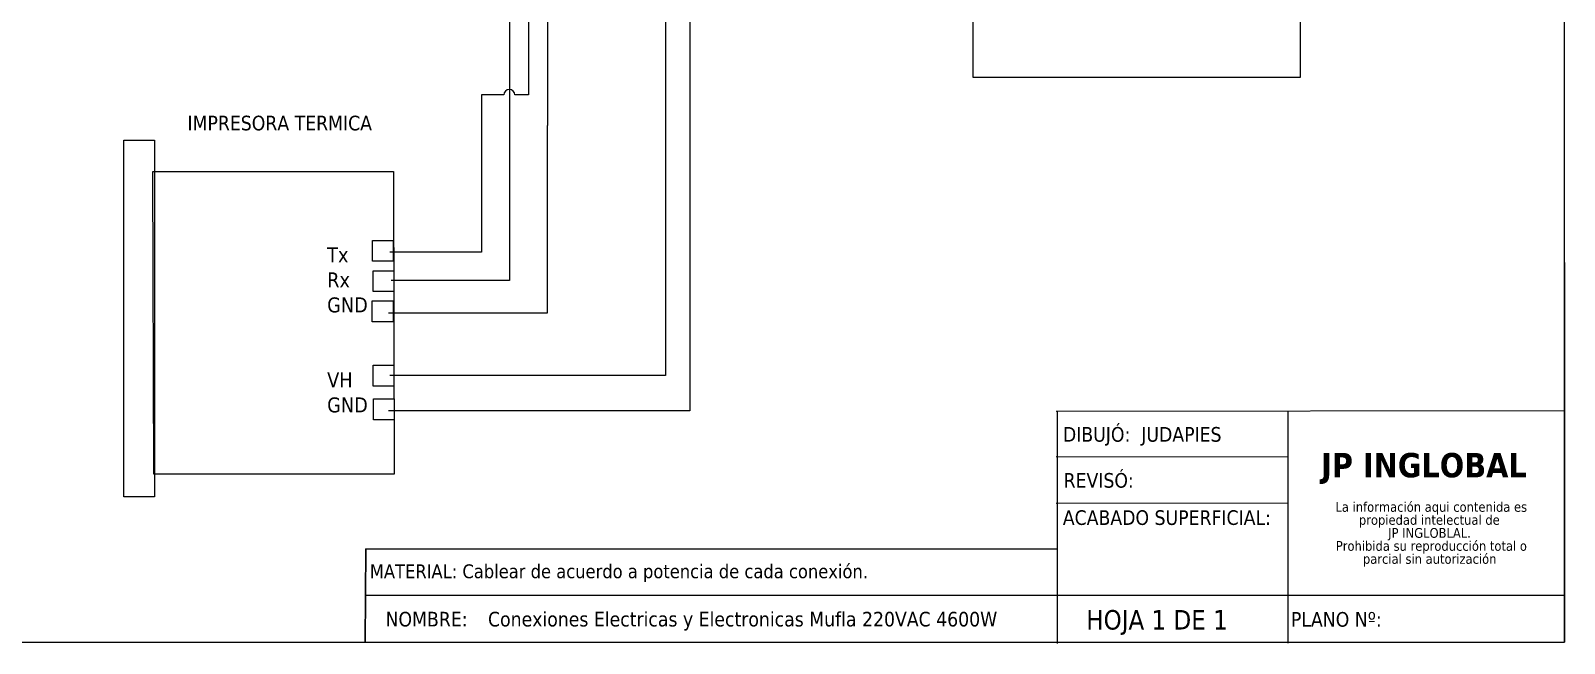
# Model space of a CAD drawing. Header units: millimetres. Extents: x 123.5 to 144.3, y 105.4 to 121.6.
# Drawn here: x 130.45 to 144.26, y 105.39 to 110.91 of the extents above; entities that cross this region are included whole.
import ezdxf

# ---------------------------------------------------------------- set-up
doc = ezdxf.new("R2010")
doc.units = ezdxf.units.MM
doc.linetypes.add('CENTERX2', pattern=[20.32, 12.7, -2.54, 2.54, -2.54])
for name, color, linetype in [('CONTORNO', 179, 'Continuous'), ('DESC', 250, 'Continuous'), ('SYMS', 7, 'Continuous'), ('WIRES', 7, 'Continuous')]:
    doc.layers.add(name, color=color, linetype=linetype)
doc.styles.add('SLDTEXTSTYLE0', font='tahoma.ttf')
doc.styles.add('SLDTEXTSTYLE1', font='')
doc.styles.get("Standard").update_dxf_attribs({"font": 'tahoma.ttf'})
doc.styles.add('WD', font='romans.shx')
doc.styles.get('SLDTEXTSTYLE1').set_extended_font_data('Tahoma', bold=True)

# ---------------------------------------------------------------- blocks, each defined once
blk = doc.blocks.new('SW_NOTE_2')
at = {"layer": 'CONTORNO', "color": 0, "char_height": 1.0583, "attachment_point": 2, "style": 'SLDTEXTSTYLE0'}
for s, insert in [('La información aqui contenida es ', (10.29, 1.34)), ('propiedad intelectual de', (10.08, -0.07)), ('JP INGLOBLAL.', (10.1, -1.48)), ('Prohibida su reproducción total o ', (10.3, -2.89)), ('parcial sin autorización', (10.12, -4.3))]:
    blk.add_mtext(s, dxfattribs=dict(at, insert=insert))
blk = doc.blocks.new('HT0_01')
for p, q in [((-0.0625, 0.0625), (0.0625, 0.0625)), ((-0.0625, -0.0625), (-0.0625, 0.0625)), ((0.0625, 0.0625), (0.0625, -0.0625)), ((0.0625, -0.0625), (-0.0625, -0.0625))]:
    blk.add_line(p, q)
at = {"style": 'WD', "flags": 1}
for tag, p in [('X4TERM01', (-0.0625, 0)), ('X2TERM01', (0, 0.0625)), ('X1TERM01', (0.0625, 0)), ('X8TERM01', (0, -0.0625))]:
    blk.add_attdef(tag, p, '', height=0.01, dxfattribs=at)
blk = doc.blocks.new('Printer')
at = {"layer": 'DESC'}
for points in [[(128.9442, 109.4405), (129.1299, 109.4405), (129.1299, 107.299), (128.9442, 107.299)], [(129.1197, 109.252), (130.5626, 109.252), (130.5678, 107.4352), (129.1249, 107.4352)]]:
    blk.add_lwpolyline(points, close=True, dxfattribs=at)
at = {"layer": 'SYMS'}
for p in [(130.499, 108.7756), (130.5028, 108.5938), (130.4979, 108.413), (130.5028, 108.027), (130.5049, 107.8249)]:
    blk.add_blockref('HT0_01', p, dxfattribs=at)
at = {"insert": (130.165, 108.7966), "char_height": 0.09, "attachment_point": 1}
blk.add_mtext_dynamic_manual_height_columns('\\A1;Tx\\PRx\\PGND\\P\\P\\PVH\\PGND', width=1.898738, gutter_width=1, heights=[0], dxfattribs=at)

msp = doc.modelspace()

# ---------------------------------------------------------------- linework, layer by layer
at = {"color": 7, "linetype": 'Continuous'}
for p, q in [((144.256, 105.405), (144.256, 121.59)), ((123.506, 105.405), (144.256, 105.405))]:
    msp.add_line(p, q, dxfattribs=at)
at = {"color": 7, "linetype": 'CENTERX2', "lineweight": 0}
for p in [(144.256, 108.823), (133.462, 105.405)]:
    msp.add_line(p, (144.256, 105.405), dxfattribs=at)
at = {"color": 7, "linetype": 'Continuous', "lineweight": 0}
for p, q in [((144.256, 107.486), (139.681, 107.481)), ((139.691, 107.486), (139.691, 105.394)), ((141.766, 107.486), (141.766, 105.397)), ((141.766, 107.071), (139.681, 107.073)), ((141.766, 106.656), (139.681, 106.653)), ((139.691, 106.241), (133.465, 106.241)), ((144.256, 105.826), (133.465, 105.826))]:
    msp.add_line(p, q, dxfattribs=at)
at = {"color": 7, "linetype": 'Continuous', "lineweight": 30}
msp.add_line((133.47, 106.245), (133.462, 105.405), dxfattribs=at)
at = {"layer": 'WIRES'}
for p, q in [((138.933, 113.652), (138.933, 110.49)), ((136.386, 112.564), (136.386, 107.486)), ((136.166, 112.356), (136.166, 107.804)), ((141.88, 110.49), (141.88, 111.415)), ((134.761, 111.307), (134.761, 108.659)), ((134.932, 111.344), (134.932, 110.33)), ((135.103, 111.344), (135.103, 110.055)), ((138.933, 110.49), (141.88, 110.49)), ((134.711, 110.33), (134.509, 110.33)), ((134.509, 110.33), (134.509, 108.915)), ((134.932, 110.33), (134.811, 110.33)), ((135.101, 110.055), (135.101, 108.366)), ((134.509, 108.915), (133.686, 108.915)), ((134.761, 108.659), (133.698, 108.659)), ((135.101, 108.366), (133.673, 108.366)), ((136.166, 107.804), (133.686, 107.804)), ((136.386, 107.486), (133.674, 107.486))]:
    msp.add_line(p, q, dxfattribs=at)
msp.add_arc((134.761, 110.33), 0.05, 0, 180, dxfattribs=at)

# ---------------------------------------------------------------- block references
at = {"layer": 'CONTORNO', "color": 7, "xscale": 0.083, "yscale": 0.083, "zscale": 0.083}
msp.add_blockref('SW_NOTE_2', (142.204, 106.555), dxfattribs=at)
at = {"layer": 'DESC', "xscale": 1.5, "yscale": 1.5, "zscale": 1.5}
msp.add_blockref('Printer', (-62.126, -54.237), dxfattribs=at)

# ---------------------------------------------------------------- texts
at = {"color": 7, "linetype": 'Continuous', "lineweight": 0, "attachment_point": 1, "style": 'SLDTEXTSTYLE0'}
for s, insert, char_height in [('REVISÓ:', (139.749, 106.927), 0.1318), ('MATERIAL: Cablear de acuerdo a potencia de cada conexión.', (133.505, 106.105), 0.1245), ('\\pi-0.39529,l0.52705,t1.0541;NOMBRE:^IConexiones Electricas y Electronicas Mufla 220VAC 4600W', (133.515, 105.678), 0.13176), ('HOJA 1 DE 1', (139.953, 105.694), 0.17568), ('PLANO Nº:', (141.795, 105.676), 0.1318)]:
    msp.add_mtext(s, dxfattribs=dict(at, insert=insert, char_height=char_height))
at = {"layer": 'CONTORNO', "color": 7, "char_height": 0.13176, "attachment_point": 1, "style": 'SLDTEXTSTYLE0'}
for s, insert in [('IMPRESORA TERMICA', (131.864, 110.143)), ('DIBUJÓ:  JUDAPIES', (139.743, 107.341)), ('ACABADO SUPERFICIAL:', (139.742, 106.592))]:
    msp.add_mtext(s, dxfattribs=dict(at, insert=insert))
at = {"layer": 'CONTORNO', "insert": (142.067, 107.108), "char_height": 0.2196, "attachment_point": 1, "style": 'SLDTEXTSTYLE1'}
msp.add_mtext('JP INGLOBAL', dxfattribs=at)

doc.saveas('drawing.dxf')
